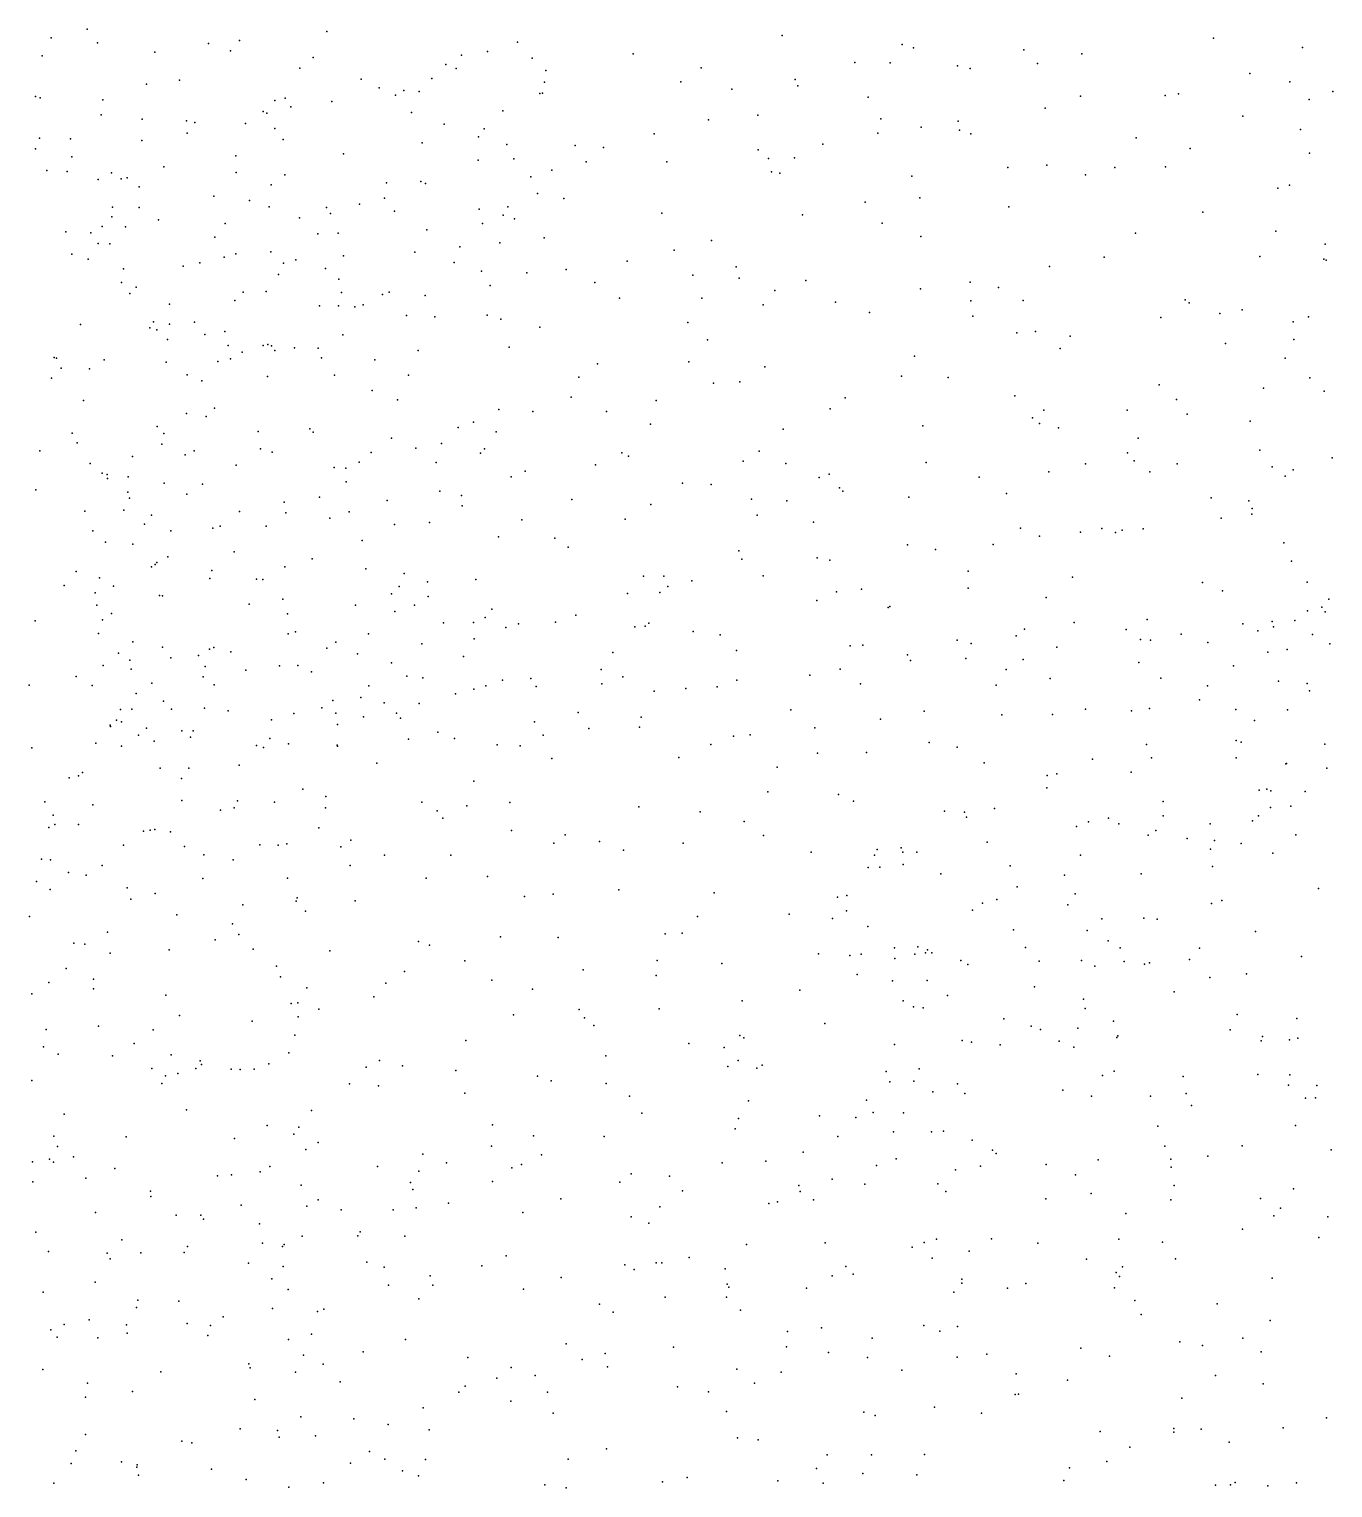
# Model space of a CAD drawing. Header units: metres. Extents: x -25 to 25, y -27.7 to 27.8.
# Drawn here: x 6.003 to 7.552, y 1.747 to 3.479 of the extents above; entities that cross this region are included whole.
import ezdxf

# ---------------------------------------------------------------- set-up
doc = ezdxf.new("R2010")
doc.units = ezdxf.units.M

msp = doc.modelspace()

# ---------------------------------------------------------------- linework, layer by layer
for p in [(6.0295, 3.4684, 22.3138), (6.0722, 3.4788, 19.7038), (6.2534, 3.4652, 22.5541), (6.3568, 3.4759, 19.4349), (6.8975, 3.4711, -12.8767), (7.4098, 3.4682, 23.5941), (6.019, 3.4473, 21.7239), (6.0846, 3.4624, 21.5546), (6.1528, 3.4514, 22.4622), (6.2163, 3.4617, 21.4525), (6.2424, 3.4532, 19.6021), (6.5167, 3.4478, 20.6687), (6.5477, 3.4524, 21.1757), (6.5834, 3.4632, 21.0842), (6.7208, 3.4495, 22.7786), (7.0402, 3.4607, 16.2276), (7.0537, 3.4567, 25.4289), (7.1848, 3.4542, 18.3228), (7.2535, 3.4497, 18.9989), (7.5155, 3.4569, 15.912), (6.3248, 3.4323, -1.0575), (6.3407, 3.445, 22.5911), (6.4982, 3.4369, 19.2824), (6.5105, 3.432, 22.6644), (6.6009, 3.4443, 25.3024), (6.8016, 3.433, 16.2436), (6.9839, 3.4391, 23.1059), (7.026, 3.4389, 19.0288), (7.1059, 3.4352, 15.4074), (7.1208, 3.4321, 19.0067), (7.2009, 3.4381, 23.4039), (6.143, 3.4134, -1.1879), (6.182, 3.4181, 19.7078), (6.3976, 3.4196, 21.1922), (6.4815, 3.4203, 15.8551), (6.6154, 3.4159, 22.7081), (6.6171, 3.4297, 20.9194), (6.7773, 3.4162, 19.1068), (6.9133, 3.4192, -1.0078), (7.4532, 3.426, 22.8673), (7.5007, 3.4162, -24.3834), (6.0111, 3.3987, -12.6972), (6.0165, 3.3974, 22.2291), (6.3074, 3.3968, 22.3077), (6.4191, 3.4093, 19.3295), (6.4384, 3.4005, 20.527), (6.4485, 3.4058, 16.0159), (6.4665, 3.4048, 21.2539), (6.6098, 3.4026, 20.9993), (6.6129, 3.403, 19.176), (6.8378, 3.4074, -15.769), (6.9162, 3.4116, 22.9971), (6.9997, 3.3982, -16.2925), (7.2519, 3.3992, 23.4618), (7.3527, 3.4, 18.9648), (7.3683, 3.402, -0.6965), (7.5237, 3.3954, 15.7127), (7.5516, 3.4046, -0.6318), (6.0909, 3.3948, 22.3256), (6.2815, 3.3812, 25.2254), (6.2858, 3.3791, 20.3211), (6.2952, 3.3939, 20.0914), (6.3142, 3.3866, 21.3891), (6.363, 3.3931, 20.4178), (6.4574, 3.3797, -0.8333), (6.5659, 3.382, 20.8117), (7.21, 3.385, 16.2945), (6.0889, 3.3771, 21.6586), (6.1375, 3.3718, 19.8003), (6.1903, 3.37, 22.4347), (6.2003, 3.3681, 19.5911), (6.2603, 3.3667, -17.0084), (6.2954, 3.3607, 19.4262), (6.4962, 3.3661, -16.8527), (6.8102, 3.3712, 22.8551), (6.8688, 3.3766, -0.864), (7.015, 3.3724, -12.7269), (7.0629, 3.3623, 18.9772), (7.1068, 3.3694, -0.8009), (7.4447, 3.3756, 23.6229), (6.0159, 3.3495, 21.8831), (6.0527, 3.3486, -12.0957), (6.1371, 3.3464, 19.7083), (6.1913, 3.3552, 21.5316), (6.3052, 3.3476, 22.5156), (6.47, 3.344, 20.6019), (6.5371, 3.3509, 22.6527), (6.5438, 3.3603, 19.2023), (6.7455, 3.3544, 22.7948), (7.0114, 3.3553, 15.5012), (7.1084, 3.3589, 23.2978), (7.1219, 3.3546, 22.6604), (7.3182, 3.3497, 18.3159), (7.5134, 3.3596, 16.1425), (6.0112, 3.3367, 21.9726), (6.0542, 3.3271, 19.7338), (6.2489, 3.3282, -25.162), (6.3767, 3.3309, 20.4759), (6.5707, 3.3419, 21.1305), (6.6519, 3.3405, 22.7156), (6.6857, 3.3383, -16.6285), (6.8691, 3.3355, 18.2846), (6.9125, 3.3262, 16.3299), (6.9458, 3.3424, 23.067), (7.3821, 3.3372, 23.5761), (7.5239, 3.3315, 15.4698), (6.0243, 3.3111, -1.3462), (6.0486, 3.3098, 18.6408), (6.1634, 3.3155, 20.1513), (6.2495, 3.3087, 22.4482), (6.5366, 3.3232, 18.4689), (6.5789, 3.3247, 15.7313), (6.6242, 3.3115, 19.1149), (6.665, 3.3211, 18.3813), (6.7606, 3.3213, 22.4796), (6.8814, 3.3254, 22.9581), (6.885, 3.3094, 15.5853), (7.1655, 3.3145, 23.3683), (7.2121, 3.3172, 18.9278), (7.2926, 3.3145, 15.3154), (7.3528, 3.3153, 16.3505), (6.0855, 3.3003, 19.8641), (6.1014, 3.3081, 22.2744), (6.1129, 3.3011, -0.8287), (6.12, 3.3021, 20.0783), (6.134, 3.2917, 25.1343), (6.2908, 3.2939, -0.8008), (6.3071, 3.3057, 20.3954), (6.428, 3.2964, 19.2549), (6.4687, 3.298, 20.63), (6.4743, 3.2955, 20.8047), (6.5992, 3.3035, -0.8378), (6.8948, 3.3079, 19.0107), (7.0517, 3.3042, 23.2197), (7.258, 3.3059, -0.7562), (7.5001, 3.2935, 23.664), (6.2226, 3.2803, 19.4789), (6.265, 3.2754, 21.492), (6.4256, 3.2782, 21.0018), (6.607, 3.2838, 20.9941), (6.6383, 3.2778, -12.8438), (7.0613, 3.2787, 25.2902), (7.4862, 3.2899, 15.3228), (6.1023, 3.2676, 19.725), (6.1341, 3.2672, 22.2313), (6.2886, 3.2679, 19.3907), (6.3566, 3.2669, 19.3199), (6.3615, 3.2598, 22.4974), (6.3958, 3.2708, 16.1478), (6.4373, 3.2626, 22.5564), (6.5377, 3.2649, 21.1859), (6.5663, 3.258, -12.3625), (6.5718, 3.2678, 16.3438), (6.7548, 3.2604, 19.0447), (6.922, 3.2582, -16.062), (6.9961, 3.2734, 18.9547), (7.1669, 3.268, -24.6761), (7.3974, 3.2613, 18.8983), (6.0901, 3.2446, 22.1302), (6.1017, 3.2561, 21.4031), (6.1179, 3.2439, 19.6421), (6.1569, 3.2523, 21.658), (6.2362, 3.2482, 20.0901), (6.3245, 3.2546, 21.4326), (6.4758, 3.2405, 19.1992), (6.5417, 3.248, 22.3548), (6.5799, 3.2537, 21.0814), (7.0166, 3.2483, -12.9861), (6.0469, 3.2383, -25.3126), (6.0767, 3.2368, 21.8859), (6.0855, 3.2243, 22.0485), (6.0994, 3.224, 19.879), (6.2241, 3.2319, 21.5579), (6.3462, 3.2357, 18.5796), (6.3705, 3.2364, 25.1522), (6.5626, 3.225, 20.8119), (6.6149, 3.231, 22.6619), (6.8139, 3.228, -16.3265), (7.0625, 3.2325, 18.9145), (7.3173, 3.2366, 23.5099), (7.4841, 3.2388, 18.8922), (7.5424, 3.2236, 18.4567), (6.0542, 3.2115, -17.0069), (6.0737, 3.2057, 19.8997), (6.2349, 3.2082, 20.3125), (6.249, 3.212, 22.3484), (6.2905, 3.2143, 21.1644), (6.3203, 3.205, 20.4297), (6.3767, 3.2097, 20.5055), (6.4615, 3.2141, 20.6188), (6.5151, 3.2204, 20.7112), (6.7694, 3.2163, 22.8131), (7.2799, 3.2081, 18.2564), (7.4651, 3.2087, 16.447), (7.5411, 3.2056, 23.6623), (6.1154, 3.1941, 21.7962), (6.1865, 3.1975, 20.2292), (6.206, 3.2012, -12.7009), (6.2997, 3.1873, -15.2372), (6.3056, 3.2011, 15.9298), (6.3553, 3.1946, 20.4844), (6.5082, 3.2018, 22.5716), (6.5405, 3.1914, 19.1353), (6.5944, 3.1894, 21.0086), (6.641, 3.1935, 19.0679), (6.7137, 3.2033, 22.7478), (6.8432, 3.1965, -15.6232), (7.2152, 3.1971, 18.8821), (7.5438, 3.2043, 22.917), (6.1132, 3.178, -15.1335), (6.1304, 3.1723, 20.1428), (6.3713, 3.182, 19.2822), (6.551, 3.1746, 21.1192), (6.6754, 3.1779, 25.2144), (6.7917, 3.1866, -1.0526), (6.8466, 3.1832, 22.9169), (6.9258, 3.1802, 23.0255), (7.0619, 3.1703, 23.2119), (7.1209, 3.1784, 18.1667), (7.1544, 3.172, 22.6816), (6.1229, 3.1648, 19.6033), (6.2476, 3.1564, -16.9391), (6.2578, 3.1665, 19.4013), (6.2849, 3.1674, 16.0898), (6.3744, 3.1662, 22.2524), (6.4229, 3.1637, -0.779), (6.4308, 3.1664, 16.3286), (6.4739, 3.1626, 21.2509), (6.7046, 3.1595, 16.5012), (6.8021, 3.1592, 18.2215), (6.8888, 3.1685, -0.8113), (6.9611, 3.1548, 18.913), (7.1216, 3.1563, 23.2819), (7.1838, 3.1565, 23.3568), (7.3763, 3.1573, 25.1702), (7.3811, 3.1538, 23.541), (6.1703, 3.1522, 22.148), (6.3481, 3.1503, -1.1262), (6.3707, 3.1503, 20.8458), (6.3902, 3.1491, 22.436), (6.4002, 3.1513, 21.3302), (6.4516, 3.1388, 19.1819), (6.4851, 3.1373, 22.5072), (6.5473, 3.1392, -16.6318), (6.8751, 3.1516, 15.6073), (7.0014, 3.1423, 23.1379), (7.1241, 3.1378, 16.5694), (7.3474, 3.1366, -0.7917), (7.4175, 3.141, 16.6023), (7.4438, 3.1454, 18.861), (7.5229, 3.137, -0.7874), (6.0644, 3.128, 19.8136), (6.1466, 3.1242, 21.8998), (6.1511, 3.1311, -1.3024), (6.155, 3.1217, 19.5284), (6.17, 3.1283, 21.2245), (6.1998, 3.131, 19.4554), (6.2357, 3.1198, 20.328), (6.5637, 3.1346, 20.8232), (6.6098, 3.1248, -0.7874), (6.7855, 3.1304, 22.8423), (7.1765, 3.1181, -0.7864), (7.1985, 3.1197, 18.8534), (7.5047, 3.1314, 23.6323), (6.1679, 3.1103, 18.6015), (6.2119, 3.1161, 22.2066), (6.2399, 3.1033, 21.588), (6.2813, 3.103, 22.2706), (6.287, 3.1045, 20.4), (6.2914, 3.1027, 21.5024), (6.3759, 3.1158, 15.8096), (6.5735, 3.1011, 21.0243), (6.8092, 3.1097, 18.956), (7.2398, 3.1141, 23.4059), (7.4241, 3.1054, 18.3743), (7.5054, 3.1102, 15.7184), (6.033, 3.089, -12.1777), (6.036, 3.088, -1.0943), (6.0926, 3.0863, -0.9473), (6.1663, 3.0835, 22.0101), (6.2274, 3.084, 20.3127), (6.2425, 3.0875, 22.187), (6.2566, 3.0954, 25.0883), (6.2954, 3.0974, -25.1142), (6.3184, 3.1003, 19.3022), (6.3467, 3.0998, 22.3399), (6.3507, 3.0887, 20.4874), (6.414, 3.0861, 20.5679), (6.4656, 3.0972, 20.64), (6.7869, 3.0839, -24.8128), (7.055, 3.0906, -24.7313), (7.2278, 3.0997, 16.678), (7.495, 3.088, -24.4552), (6.0413, 3.0764, 19.9396), (6.075, 3.0755, 20.0141), (6.1913, 3.0682, 21.7013), (6.2865, 3.0664, 16.2685), (6.3662, 3.0679, -12.7294), (6.4538, 3.0681, 21.237), (6.6782, 3.0812, 22.394), (6.8771, 3.0778, 22.5466), (7.0392, 3.0668, 16.7024), (6.0302, 3.0644, -1.547), (6.2084, 3.0611, 22.1017), (6.4108, 3.0497, 19.1742), (6.6561, 3.0654, 18.3014), (6.8162, 3.0584, 25.2231), (6.8476, 3.06, 22.9172), (7.0947, 3.0652, 18.841), (7.3453, 3.0564, 16.783), (7.4692, 3.0525, 18.8312), (7.5243, 3.0646, 22.8408), (7.5415, 3.0489, 23.6212), (6.0679, 3.0378, 22.1907), (6.441, 3.0385, 22.4166), (6.6472, 3.0416, 19.0126), (6.7482, 3.0379, 22.7833), (6.9726, 3.041, 18.8576), (7.1738, 3.0434, 15.461), (7.3661, 3.0391, 22.7361), (6.1903, 3.0224, 19.4351), (6.2135, 3.0188, 20.2849), (6.2234, 3.0287, 20.9792), (6.5611, 3.027, 20.8527), (6.6015, 3.0249, 22.5802), (6.689, 3.0249, 22.6984), (6.9546, 3.0279, -12.6121), (7.195, 3.0173, 16.8253), (7.2085, 3.0262, 23.3244), (7.3073, 3.0264, 23.4251), (7.3786, 3.0217, 18.8167), (6.0546, 2.9989, 21.2003), (6.1555, 3.007, 20.1859), (6.1636, 2.9987, 21.6597), (6.2753, 3.001, 20.3726), (6.3367, 3.0041, 16.4932), (6.3409, 3.0003, 22.2936), (6.513, 3.0058, 19.075), (6.5311, 3.0123, 22.5041), (6.5579, 3.0007, 20.9579), (6.7412, 3.0097, 16.7494), (6.8987, 3.0039, 22.9604), (7.0649, 3.0077, 23.1652), (7.2034, 3.0107, -13.1566), (7.226, 3.0055, 18.807), (7.4534, 3.0134, 18.541), (6.0606, 2.9877, 19.873), (6.1611, 2.986, 21.9903), (6.2784, 2.9806, 21.3985), (6.4338, 2.9931, 20.5968), (6.4628, 2.9812, 18.389), (6.4931, 2.9867, 20.7015), (6.5442, 2.9806, 22.2295), (7.3203, 2.9931, 15.3973), (6.0163, 2.978, 15.9207), (6.0758, 2.9629, 19.7114), (6.1262, 2.9714, 19.5389), (6.1889, 2.9733, 21.5637), (6.1996, 2.9781, -0.9183), (6.2921, 2.9766, 22.2231), (6.3953, 2.9648, -16.6699), (6.4097, 2.9759, 19.1322), (6.487, 2.9643, 21.0797), (6.5393, 2.9753, -24.9232), (6.7074, 2.9757, -12.5284), (6.7154, 2.9716, -16.078), (6.8513, 2.9658, 18.0268), (6.8702, 2.9777, 22.3529), (6.9021, 2.9629, 16.8698), (7.0686, 2.9642, -15.749), (7.258, 2.9627, 18.1252), (7.3079, 2.9755, 25.102), (7.3158, 2.9661, -2.5724), (7.3666, 2.9627, -1.2085), (7.4649, 2.9787, 23.5276), (7.5508, 2.9698, 16.0488), (6.0903, 2.9514, 16.1811), (6.0961, 2.9498, 20.0475), (6.0967, 2.9453, 19.6214), (6.1212, 2.9471, 21.8544), (6.2495, 2.9612, -16.8378), (6.3657, 2.9584, -0.7862), (6.3794, 2.9576, 22.1957), (6.5757, 2.9472, 16.8431), (6.5925, 2.954, 18.9866), (6.6759, 2.9616, 25.2419), (6.9416, 2.9464, -1.2703), (6.9536, 2.9502, 18.8195), (7.1315, 2.9467, 22.5107), (7.2144, 2.9533, -0.7918), (7.3344, 2.953, 18.3695), (7.4797, 2.9592, 15.5518), (7.4952, 2.9481, 15.7392), (7.5047, 2.9555, 22.7027), (6.0116, 2.9316, -1.5304), (6.1208, 2.9291, 21.7249), (6.164, 2.9395, 19.4604), (6.2092, 2.9384, 22.0798), (6.3801, 2.9414, 21.2213), (6.4912, 2.9303, 22.4316), (6.7793, 2.9398, 18.8693), (6.8133, 2.9382, 22.8487), (6.9657, 2.9343, -15.4802), (6.9696, 2.9303, 15.5801), (6.1226, 2.9218, 20.5083), (6.1907, 2.9265, 15.7688), (6.3064, 2.9171, -15.096), (6.3482, 2.9231, 15.7038), (6.4286, 2.9189, 21.1421), (6.5167, 2.9252, 20.9784), (6.5176, 2.9129, 20.8014), (6.6481, 2.9202, 22.6114), (6.7417, 2.9145, 22.7493), (6.8614, 2.9205, -0.759), (6.9032, 2.9186, 22.9475), (7.0482, 2.923, 23.1095), (7.1639, 2.9274, 16.9905), (7.407, 2.9221, -0.8301), (7.4519, 2.9185, -3.1335), (6.0697, 2.9064, 19.8429), (6.116, 2.9077, -1.344), (6.1489, 2.9015, 21.9506), (6.2534, 2.9061, -12.45), (6.3084, 2.9045, 20.4089), (6.3604, 2.8982, 22.2754), (6.3836, 2.9056, 20.5177), (6.4789, 2.8931, 19.0284), (6.5885, 2.8962, 18.2099), (6.7114, 2.8971, 18.0677), (6.8681, 2.9016, 18.8181), (6.9347, 2.8934, 25.2629), (7.419, 2.8983, 23.4415), (7.4554, 2.9027, -12.9311), (7.4557, 2.9096, 18.772), (6.0791, 2.883, 19.7376), (6.1405, 2.8909, 20.1352), (6.1717, 2.8832, 18.4675), (6.2215, 2.8864, 21.3923), (6.2303, 2.8885, 19.3374), (6.2848, 2.8885, 21.3031), (6.4375, 2.8907, 20.6044), (6.561, 2.8761, 16.9989), (7.1807, 2.8862, 18.7381), (7.2031, 2.8767, 23.233), (7.252, 2.8816, -2.9409), (7.2774, 2.8859, -2.3716), (7.2935, 2.881, 17.0805), (7.3013, 2.8839, -12.6915), (7.3262, 2.8854, 18.7351), (6.0942, 2.8696, 16.3958), (6.1264, 2.8673, 19.5363), (6.3988, 2.8716, 19.0814), (6.6278, 2.8743, -15.3139), (6.6437, 2.8637, 18.8658), (6.8464, 2.8593, 17.8529), (7.0467, 2.8663, 18.7387), (7.0799, 2.8607, 17.1768), (7.1484, 2.8668, 22.3529), (7.4934, 2.8689, 23.4856), (6.1531, 2.8432, 19.437), (6.1549, 2.8454, 21.442), (6.1683, 2.852, 22.043), (6.2471, 2.8581, 16.8345), (6.3395, 2.8498, 21.1762), (6.8499, 2.8494, 22.0996), (6.9391, 2.8509, -2.6623), (6.9544, 2.8483, 22.9745), (7.5026, 2.847, 18.8401), (6.0595, 2.8349, 21.8107), (6.0871, 2.8274, 19.6537), (6.1488, 2.8402, 16.7081), (6.218, 2.8263, 19.277), (6.2204, 2.8358, 25.1305), (6.2734, 2.8256, 22.1984), (6.2809, 2.8251, 19.1797), (6.3071, 2.8402, -0.9652), (6.4034, 2.838, 22.3263), (6.4487, 2.8325, 21.0014), (6.5339, 2.8254, 18.8807), (6.733, 2.8294, 18.7859), (6.7572, 2.8291, 22.7433), (6.7903, 2.8235, -24.8368), (6.8751, 2.8297, 22.8863), (7.1186, 2.8352, 25.2223), (7.2423, 2.8282, -24.661), (6.0451, 2.818, 21.6697), (6.082, 2.8094, 21.5119), (6.1038, 2.8174, 19.9701), (6.1581, 2.8063, 21.3604), (6.4339, 2.8082, 20.6449), (6.4429, 2.817, 18.9075), (6.4766, 2.8226, -1.4027), (6.7139, 2.8087, -2.6459), (6.7526, 2.8099, 17.1873), (6.7619, 2.817, -12.8528), (6.9621, 2.8108, -12.6557), (6.9917, 2.8136, -2.885), (7.1184, 2.8151, 18.7065), (7.397, 2.8219, 18.7165), (7.4204, 2.812, 23.3676), (7.5212, 2.8221, 22.5215), (6.0839, 2.7947, 25.0466), (6.1618, 2.8058, -14.8011), (6.2649, 2.7959, -1.2322), (6.3048, 2.802, 19.0867), (6.3909, 2.7948, 20.5347), (6.4611, 2.7949, 22.371), (6.4774, 2.805, 20.7729), (6.5528, 2.79, 22.471), (6.9388, 2.8002, -2.4375), (7.0234, 2.7919, 22.0482), (7.0257, 2.7934, 17.7161), (7.2111, 2.8039, 22.2077), (7.5387, 2.7925, -15.3889), (7.5467, 2.802, 23.4624), (6.0105, 2.7761, 15.6757), (6.0904, 2.7773, 19.5635), (6.1013, 2.7847, 16.855), (6.3104, 2.7845, 21.1231), (6.4378, 2.7873, 18.8274), (6.4955, 2.7739, 17.1583), (6.531, 2.7744, 18.1025), (6.545, 2.78, 18.7546), (6.5847, 2.7726, -15.9885), (6.6285, 2.7745, 22.55), (6.6528, 2.7828, 18.7413), (6.7392, 2.7734, -2.8773), (7.2444, 2.7741, 18.2334), (7.331, 2.7779, -3.4087), (7.4448, 2.7727, -15.168), (7.4797, 2.7754, 15.5724), (7.5066, 2.7767, 18.7147), (7.5214, 2.788, 24.983), (7.5424, 2.7869, 16.0654), (6.0857, 2.7611, 19.7149), (6.3111, 2.7607, 22.2807), (6.3196, 2.7631, 18.872), (6.4066, 2.7609, -0.8637), (6.532, 2.7547, 21.999), (6.5696, 2.7682, -24.9048), (6.7229, 2.7692, 22.6764), (6.735, 2.7697, 21.9561), (6.7921, 2.7637, 18.6895), (6.8239, 2.7596, 17.4988), (7.1757, 2.7585, 18.0047), (7.1853, 2.7662, 23.1331), (7.3063, 2.766, 25.137), (7.3714, 2.7605, 22.2884), (7.4626, 2.7642, -3.65), (7.4812, 2.7692, 9.6494), (7.5274, 2.7601, 16.9056), (6.1097, 2.7377, 19.4712), (6.1264, 2.7513, 17.0144), (6.1617, 2.7448, 21.2641), (6.2175, 2.7427, 22.1818), (6.2228, 2.7447, -1.4261), (6.243, 2.7394, 18.9502), (6.3569, 2.7439, 25.2655), (6.3678, 2.7509, 21.0082), (6.4696, 2.749, -2.827), (6.6966, 2.7386, 18.6568), (6.8434, 2.7409, -15.7802), (6.9786, 2.7465, 22.9498), (6.9935, 2.7472, -3.0912), (7.1054, 2.7534, 15.4999), (7.1221, 2.7493, 23.0764), (7.2237, 2.745, 18.6678), (7.3232, 2.7541, 18.6723), (7.3351, 2.7533, 18.6309), (7.4031, 2.7503, 15.37), (7.4746, 2.7388, -24.4768), (7.4973, 2.742, 15.9105), (7.5479, 2.7487, 14.4743), (6.0915, 2.7232, 19.6358), (6.123, 2.7296, 19.3563), (6.1716, 2.7324, 19.2116), (6.2045, 2.7351, 19.067), (6.2126, 2.722, -1.9526), (6.3006, 2.7226, -25.0467), (6.3226, 2.7233, 17.1757), (6.3932, 2.7368, 22.34), (6.4339, 2.7263, 20.8549), (6.5192, 2.7337, -2.4231), (7.0466, 2.736, 23.0136), (7.0502, 2.7289, 17.3568), (7.1159, 2.7313, 18.6551), (7.184, 2.7304, -13.5989), (7.3212, 2.7268, 23.2195), (7.4336, 2.7226, 23.2983), (6.0594, 2.7102, 22.0452), (6.1246, 2.7187, 22.1552), (6.2102, 2.7096, 15.6426), (6.2608, 2.7176, 18.8028), (6.3387, 2.7155, 18.7311), (6.4521, 2.7105, -1.6988), (6.4711, 2.7083, -15.0454), (6.5657, 2.7059, 17.3992), (6.5994, 2.7079, 18.6257), (6.6828, 2.7185, 22.5998), (6.7084, 2.7097, -0.7115), (6.8437, 2.7057, 22.7995), (6.9304, 2.7118, -0.7302), (6.9666, 2.7189, 21.9075), (7.1638, 2.7182, 22.0215), (7.2161, 2.7077, 17.1741), (7.3475, 2.7082, -13.8061), (7.4872, 2.7045, 18.6759), (6.0035, 2.6998, -25.2636), (6.0782, 2.6994, 21.3145), (6.1307, 2.69, 22.1324), (6.149, 2.702, 19.9935), (6.2232, 2.7, 20.1635), (6.3975, 2.6853, -1.1304), (6.4067, 2.699, 20.6227), (6.5099, 2.6895, 25.3383), (6.5315, 2.6949, -0.7768), (6.5456, 2.699, 22.449), (6.6055, 2.6983, 17.6133), (6.6836, 2.7014, -1.5799), (6.7457, 2.6927, 25.3836), (6.7831, 2.6957, -15.2222), (6.8205, 2.6978, 18.6273), (6.9908, 2.7014, 18.6291), (7.1517, 2.6997, -15.2072), (7.4026, 2.699, 9.7831), (7.5211, 2.7019, 14.2358), (7.5239, 2.693, -1.4501), (6.112, 2.671, 18.2482), (6.1253, 2.6712, 25.1396), (6.1629, 2.6806, 18.9312), (6.1724, 2.6713, 17.2328), (6.2117, 2.6725, 18.7038), (6.2398, 2.6693, -16.3261), (6.351, 2.6729, 20.4664), (6.364, 2.6817, 20.9433), (6.4251, 2.6787, 20.7048), (6.4668, 2.6779, 18.5715), (6.9081, 2.6706, 18.6052), (7.0663, 2.6688, -24.7516), (7.2579, 2.6714, 9.6736), (7.3126, 2.6693, 9.3878), (7.334, 2.6722, 18.6359), (7.3931, 2.6823, 18.8227), (7.4366, 2.6707, -0.856), (7.4976, 2.6704, -3.8976), (6.0995, 2.6521, 19.725), (6.0999, 2.6506, 19.0991), (6.1071, 2.6583, 19.2551), (6.1133, 2.6564, 19.0097), (6.2913, 2.6587, 22.2902), (6.3178, 2.6661, 18.5959), (6.3678, 2.6666, -2.133), (6.3695, 2.653, -1.2823), (6.4007, 2.6622, 20.806), (6.4396, 2.6665, 17.4899), (6.4445, 2.6607, 17.8861), (6.6034, 2.6562, 18.5458), (6.6553, 2.6674, 21.8684), (6.7301, 2.6619, 22.6449), (7.0145, 2.6596, -15.6632), (7.1584, 2.6645, 25.3065), (7.2187, 2.6648, 18.6209), (7.4587, 2.6578, 8.9973), (6.1335, 2.6404, 18.7172), (6.143, 2.6488, -2.6693), (6.1519, 2.6333, 18.62), (6.1846, 2.6456, 21.1122), (6.1952, 2.6382, -2.3808), (6.1982, 2.6457, 22.2363), (6.2892, 2.6364, 18.0555), (6.454, 2.6358, 22.3911), (6.4887, 2.6441, 15.6303), (6.5086, 2.6363, 18.5061), (6.614, 2.6406, -2.1512), (6.6682, 2.6483, 22.5499), (6.7283, 2.6501, 15.6129), (6.8397, 2.6392, -1.7679), (6.8598, 2.6409, -12.951), (6.9363, 2.6493, -2.0545), (7.437, 2.6339, 9.9578), (6.0067, 2.6254, 22.2102), (6.0826, 2.631, 19.4784), (6.1131, 2.6273, 19.8464), (6.2735, 2.6283, 18.5096), (6.2816, 2.6257, 20.2908), (6.3114, 2.63, 21.9991), (6.3693, 2.6287, 18.4863), (6.3695, 2.6273, 20.5788), (6.5594, 2.6291, -1.8978), (6.5866, 2.6278, 22.4782), (6.8131, 2.6295, 22.7169), (6.9396, 2.6191, 15.5551), (6.9977, 2.62, 22.9), (7.0721, 2.6317, 18.5946), (7.1055, 2.626, 17.8835), (7.3302, 2.6294, 23.1349), (7.4426, 2.6319, 18.6404), (7.5421, 2.6296, 24.9828), (6.159, 2.6014, 18.5071), (6.1931, 2.6012, -1.6512), (6.2527, 2.6048, 20.1927), (6.4164, 2.6072, 18.4197), (6.6242, 2.6128, 18.4765), (6.7748, 2.614, 18.5064), (6.8917, 2.6023, 18.5406), (7.1375, 2.6076, -12.7531), (7.2663, 2.612, -15.5771), (7.3364, 2.6136, 16.9588), (7.4367, 2.6133, 23.1908), (7.4956, 2.6063, 15.4656), (7.4967, 2.6068, 15.6791), (7.5446, 2.6012, 18.6473), (6.051, 2.5897, 21.2218), (6.0621, 2.5922, 18.1115), (6.0668, 2.5959, 18.5743), (6.1843, 2.589, 17.4022), (6.5316, 2.5857, -15.8917), (7.2124, 2.5926, 21.9075), (7.2237, 2.5944, -3.6009), (7.312, 2.5965, 9.1634), (6.3285, 2.5761, 20.3937), (6.3557, 2.5675, 20.5198), (6.8807, 2.5732, 22.7438), (6.9647, 2.5701, 25.4294), (7.2118, 2.5778, 9.8114), (7.4641, 2.5752, 8.5838), (7.4733, 2.5761, 16.7831), (7.478, 2.5744, 14.1199), (7.5187, 2.5737, 23.2026), (6.0221, 2.5611, 19.2024), (6.0789, 2.5578, 19.6644), (6.1847, 2.5627, 22.2755), (6.2308, 2.5515, 17.6035), (6.2468, 2.5543, 17.8147), (6.2508, 2.5626, 18.3526), (6.2949, 2.5608, 20.8924), (6.3552, 2.5543, -16.0434), (6.4697, 2.5608, -1.1887), (6.4878, 2.5506, 21.8425), (6.5233, 2.5563, -1.0149), (6.5741, 2.5606, -14.9078), (6.7275, 2.5555, 18.4213), (6.8002, 2.5494, 22.6306), (6.9823, 2.5619, 18.5158), (7.0903, 2.5501, -13.6678), (7.1144, 2.5489, 15.4546), (7.15, 2.5534, 17.1701), (7.35, 2.5618, 8.8774), (7.4776, 2.5546, 18.6238), (7.5016, 2.556, -4.2954), (6.0268, 2.5306, 19.3011), (6.0318, 2.5456, 22.1617), (6.0341, 2.5343, 18.4544), (6.0622, 2.5342, 17.9643), (6.3476, 2.5305, 20.6846), (6.4949, 2.5417, 25.3958), (6.8525, 2.538, 18.4659), (7.1164, 2.5431, 22.9287), (7.2474, 2.5321, -13.9746), (7.2614, 2.5376, 15.3907), (7.2854, 2.5418, 18.5871), (7.2973, 2.535, 18.7646), (7.3503, 2.5446, -14.7763), (7.4059, 2.5353, -4.0931), (7.4564, 2.5386, -14.4204), (7.4633, 2.5446, 23.1254), (6.1394, 2.5264, 21.0641), (6.1472, 2.5275, 19.9003), (6.1526, 2.5285, 25.2191), (6.1712, 2.5257, -25.1017), (6.3854, 2.5157, -3.1494), (6.5761, 2.5272, 18.3335), (6.6265, 2.5122, 21.7744), (6.6398, 2.5219, 15.587), (6.6809, 2.5143, 18.3559), (6.7803, 2.5123, 25.4726), (6.8754, 2.5212, -0.6711), (7.141, 2.5132, -14.9217), (7.3322, 2.5215, 10.0206), (7.3413, 2.5271, 14.176), (7.3786, 2.5177, 14.0029), (7.4109, 2.5153, 14.3978), (7.4426, 2.5118, 19.0036), (7.5078, 2.5222, 14.555), (6.1154, 2.5098, 18.3389), (6.1881, 2.508, -14.5219), (6.2108, 2.4984, 22.3298), (6.2776, 2.5101, 20.2334), (6.2993, 2.5096, 22.3723), (6.3093, 2.5114, 20.8073), (6.3735, 2.5077, -1.4776), (6.4253, 2.498, -14.6335), (6.5041, 2.4979, 18.2847), (6.7092, 2.5038, 22.5361), (6.932, 2.5015, -14.9645), (7.0075, 2.4981, -13.0291), (7.0106, 2.5047, 21.7619), (7.039, 2.5068, -0.7006), (7.0411, 2.5013, 17.7504), (7.0578, 2.5015, 17.3071), (7.252, 2.4978, 22.9598), (7.4064, 2.505, 22.0106), (7.4804, 2.5004, 15.1806), (6.018, 2.493, 15.5822), (6.029, 2.4925, 19.4187), (6.0501, 2.4774, 22.237), (6.09, 2.4855, 19.74), (6.2458, 2.4924, 20.9041), (6.3846, 2.4857, 18.2553), (6.9999, 2.4831, -3.4791), (7.0136, 2.4835, 22.7905), (7.0414, 2.487, 18.4772), (7.1683, 2.4852, 18.2559), (7.4088, 2.4846, 18.5918), (6.0122, 2.4665, 25.1214), (6.0713, 2.474, -16.24), (6.2098, 2.4701, 18.2443), (6.3101, 2.4706, 20.328), (6.4748, 2.4706, -1.3275), (6.5476, 2.4725, 22.4404), (7.086, 2.4759, 9.3058), (7.1766, 2.4603, 9.0891), (7.2328, 2.474, -3.8656), (7.3241, 2.4758, 16.8301), (6.0286, 2.4573, 19.5158), (6.12, 2.4591, 22.0514), (6.1241, 2.4457, 22.3029), (6.1532, 2.4525, 20.9902), (6.3206, 2.4431, 20.418), (6.3217, 2.4472, 20.6896), (6.3908, 2.4436, -24.9756), (6.5916, 2.4487, -3.2634), (6.6259, 2.4515, 18.2661), (6.7038, 2.4567, -0.7396), (6.8168, 2.453, 22.595), (6.9633, 2.4482, 22.714), (6.9744, 2.4502, 9.5489), (7.1525, 2.4452, 21.7726), (7.2455, 2.4519, -12.9639), (7.4196, 2.4442, -0.8313), (7.5345, 2.4582, -4.9075), (6.0038, 2.4252, 18.2957), (6.1789, 2.4272, 19.9321), (6.2571, 2.439, 20.1327), (6.3315, 2.4315, 20.5488), (6.797, 2.4251, 21.7005), (6.906, 2.4279, 18.384), (6.9739, 2.4317, 15.4727), (7.1237, 2.4325, -13.2152), (7.1356, 2.4408, 18.4774), (7.2369, 2.4389, 18.6316), (7.4074, 2.4407, 8.4217), (6.2448, 2.4165, 21.9062), (6.9573, 2.4228, 9.7068), (6.9993, 2.4131, 17.6267), (7.1722, 2.4093, 22.8251), (7.2597, 2.4086, 14.1164), (7.2772, 2.4223, -24.7197), (7.3271, 2.4231, 8.5629), (7.3431, 2.4219, 22.921), (6.0565, 2.3936, 19.67), (6.0694, 2.3923, 21.0456), (6.0964, 2.4065, 18.2367), (6.2243, 2.3972, 20.0152), (6.2525, 2.4038, 20.826), (6.4658, 2.3953, 18.1881), (6.4787, 2.3911, 21.7509), (6.5633, 2.4009, 18.2187), (6.6316, 2.4, -0.9829), (6.7587, 2.4045, -14.7455), (6.779, 2.4052, 18.3104), (7.285, 2.3961, 15.2966), (7.4599, 2.4073, 13.905), (6.0995, 2.3817, -1.9331), (6.1696, 2.3853, 18.1836), (6.2696, 2.3861, -3.2753), (6.3605, 2.3842, 15.5516), (6.9407, 2.3809, 22.6225), (6.978, 2.3786, 18.3825), (6.9915, 2.3802, 17.4738), (7.031, 2.3877, 17.8929), (7.0315, 2.375, 17.193), (7.0554, 2.3802, 9.1852), (7.0588, 2.3891, 25.4763), (7.0677, 2.3821, 22.7374), (7.0704, 2.3856, -24.8953), (7.0754, 2.3818, -14.7328), (7.1868, 2.3881, 8.9097), (7.299, 2.3878, 18.5011), (7.3814, 2.3742, 18.5148), (7.3933, 2.3875, 14.4875), (7.5145, 2.3776, 14.9515), (6.0474, 2.3634, 22.2891), (6.2973, 2.3659, 20.2636), (6.4491, 2.3596, 25.4266), (6.5208, 2.3725, 22.4308), (6.6614, 2.3618, 18.2248), (6.7493, 2.3727, 22.496), (6.8261, 2.3692, 15.4908), (6.9869, 2.3562, 9.9231), (7.1097, 2.3728, 18.4277), (7.1181, 2.3679, 10.0468), (7.203, 2.3719, -4.0701), (7.253, 2.3728, 10.1396), (7.2689, 2.366, 14.2691), (7.304, 2.3718, -14.3938), (7.3278, 2.3686, -4.3428), (7.3338, 2.37, -15.4746), (7.4491, 2.3568, 22.887), (6.0268, 2.3467, 22.1033), (6.0798, 2.339, 18.1765), (6.08, 2.3508, 19.7502), (6.3019, 2.3534, 18.1413), (6.3332, 2.3402, -1.6704), (6.4271, 2.3459, 22.4263), (6.5529, 2.3496, -15.7671), (6.6011, 2.3387, -14.5056), (6.7479, 2.355, -15.631), (7.0286, 2.3488, 22.6673), (7.0699, 2.3489, -15.5215), (7.1973, 2.3417, 18.426), (7.4056, 2.3527, 10.2308), (6.0068, 2.3333, 20.5219), (6.1659, 2.3317, 19.9123), (6.3148, 2.3218, 20.615), (6.3227, 2.3226, 20.4148), (6.4128, 2.3297, 18.1284), (6.8502, 2.3249, 22.53), (6.9186, 2.3376, 18.3248), (7.0413, 2.3249, -0.6366), (7.0942, 2.3313, 16.9975), (7.2556, 2.3268, 21.7918), (7.363, 2.3358, 15.1416), (6.1821, 2.3076, 18.1149), (6.3228, 2.306, 20.512), (6.3475, 2.315, 22.4057), (6.5787, 2.3082, 18.1658), (6.6567, 2.3147, -3.4574), (6.6629, 2.3046, -25.045), (6.7516, 2.3153, 18.2372), (7.0535, 2.3179, -3.8861), (7.0652, 2.3168, 18.3796), (7.2574, 2.3158, -0.7438), (7.4379, 2.3088, 25.2474), (6.0237, 2.291, 19.6226), (6.0859, 2.2948, 20.9767), (6.1508, 2.2903, 25.2707), (6.2682, 2.3007, 20.1328), (6.6742, 2.2955, 25.503), (6.9483, 2.2979, 22.5639), (7.1608, 2.3035, 8.7497), (7.1935, 2.295, 18.4096), (7.2043, 2.2908, 16.8157), (7.2487, 2.2926, 22.7289), (7.2911, 2.3008, 13.871), (7.4296, 2.2903, 16.5991), (7.509, 2.3038, 21.9838), (6.0204, 2.2703, -25.1634), (6.128, 2.2741, 21.9528), (6.319, 2.2841, 18.0917), (6.522, 2.278, 22.4338), (6.7868, 2.2743, 22.467), (6.8287, 2.2694, 9.3528), (6.8473, 2.2837, -14.5439), (6.8523, 2.281, 18.2503), (7.031, 2.2731, 9.0267), (7.1114, 2.2778, 22.6474), (7.1225, 2.2758, 15.3194), (7.1565, 2.2728, 14.181), (7.2268, 2.2772, 8.4539), (7.2439, 2.2698, -13.4452), (7.2951, 2.2815, 25.3759), (7.2963, 2.2835, 18.4371), (7.4665, 2.2773, 18.4756), (7.468, 2.2827, 19.0829), (7.5003, 2.2785, 8.3268), (7.5101, 2.2804, -13.2123), (6.0378, 2.2617, 11.323), (6.1026, 2.2595, 19.8016), (6.1722, 2.2607, 15.4967), (6.2066, 2.2535, 19.9674), (6.3117, 2.2632, 20.3027), (6.4196, 2.254, 22.4294), (6.6881, 2.2595, 18.171), (6.8453, 2.2541, -0.5983), (6.1493, 2.2444, 20.8778), (6.1654, 2.2358, 18.0675), (6.1802, 2.2385, 22.3908), (6.2015, 2.2447, 11.5072), (6.208, 2.2492, -14.4685), (6.2434, 2.2439, 11.3125), (6.254, 2.2435, 20.0718), (6.2706, 2.2437, 20.7048), (6.288, 2.2501, 20.2017), (6.4036, 2.2463, -3.4431), (6.4468, 2.2477, -25.0682), (6.51, 2.2422, 18.0964), (6.6071, 2.2356, 18.1254), (6.8331, 2.2471, 9.9402), (6.8675, 2.245, 21.6347), (6.8738, 2.2487, 22.4909), (7.0211, 2.241, 10.2295), (7.0604, 2.2441, 21.6838), (7.2779, 2.2363, 10.3319), (7.292, 2.2414, -13.6989), (7.3738, 2.2351, 18.4267), (7.4627, 2.2375, 13.8193), (7.5005, 2.2369, -5.246), (6.0065, 2.2302, 25.1738), (6.1612, 2.2266, 19.9016), (6.3839, 2.2265, 15.4753), (6.4182, 2.2238, 18.0596), (6.6233, 2.2299, 21.6458), (6.6886, 2.2267, -1.0899), (7.0254, 2.2287, 18.2954), (7.0541, 2.2294, 22.5742), (7.1057, 2.2263, 18.3266), (7.2308, 2.219, 22.6441), (7.499, 2.2249, -0.816), (7.5328, 2.2244, -14.3859), (6.5208, 2.2154, -1.4878), (6.7165, 2.2118, 22.4443), (6.8578, 2.206, 10.1237), (6.998, 2.2069, -25.1227), (7.0765, 2.2169, 25.4931), (7.1148, 2.2147, 8.5547), (7.265, 2.2118, 18.3747), (7.335, 2.2119, -4.6023), (7.3773, 2.2147, 14.8007), (7.3838, 2.2005, -24.8266), (7.5193, 2.2095, 22.7344), (7.5311, 2.2097, -15.3167), (6.0452, 2.1905, 22.3357), (6.1905, 2.1954, 10.9529), (6.3389, 2.1948, 11.1001), (6.7312, 2.1915, -0.8601), (6.8457, 2.185, 9.1589), (6.9419, 2.1882, 17.235), (6.985, 2.1863, 22.5254), (7.0056, 2.1923, 17.9819), (7.0418, 2.1918, 8.7753), (6.2861, 2.177, 20.6493), (6.3177, 2.1665, 20.5301), (6.3236, 2.1748, 20.4031), (6.5537, 2.1776, 22.4313), (6.8417, 2.1731, 22.4511), (7.0297, 2.1694, 16.969), (7.0751, 2.1692, 18.1681), (7.0894, 2.17, 10.379), (7.3439, 2.176, 21.8258), (7.5071, 2.1767, -13.8231), (6.0327, 2.1642, 19.6984), (6.037, 2.1521, 20.698), (6.1185, 2.1636, 20.8978), (6.2472, 2.1613, 20.0378), (6.3322, 2.1482, 22.4156), (6.3468, 2.1566, 10.9232), (6.5527, 2.1523, 25.4807), (6.6023, 2.1646, 9.5944), (6.6863, 2.1639, 15.4157), (6.9639, 2.164, 15.3233), (7.1234, 2.1594, 18.2737), (7.3521, 2.1522, -0.7514), (7.4441, 2.1526, -13.3717), (7.5495, 2.1481, -14.6202), (6.0074, 2.1339, -15.9619), (6.0275, 2.1369, -10.7678), (6.0323, 2.1332, 18.0605), (6.0561, 2.1396, 20.9666), (6.4709, 2.1427, -15.7066), (6.4989, 2.1325, 18.0518), (6.6118, 2.1419, 9.8691), (6.8263, 2.1325, 18.1716), (6.8781, 2.1345, 17.5928), (6.9226, 2.1452, 22.4817), (7.033, 2.1372, 8.4305), (7.1473, 2.1476, 22.5903), (7.1518, 2.1438, 8.332), (7.2729, 2.1362, 16.6528), (7.3594, 2.137, 22.6545), (7.4031, 2.1406, 18.3296), (6.0706, 2.1145, 21.9567), (6.1052, 2.126, 22.3602), (6.227, 2.117, 21.8074), (6.2439, 2.1184, 20.744), (6.2777, 2.122, -15.8578), (6.2893, 2.1283, 20.1606), (6.4173, 2.1282, -1.6926), (6.4663, 2.1227, 22.4261), (6.5768, 2.1267, -3.7118), (6.5883, 2.1304, 9.4417), (6.7182, 2.1194, -25.2366), (6.7637, 2.1168, 10.3152), (7.0097, 2.1293, 18.2205), (7.1035, 2.1242, 14.3062), (7.1333, 2.1286, 18.3176), (7.211, 2.1304, 15.0845), (7.246, 2.1183, 22.6213), (7.3598, 2.1274, -4.904), (6.0077, 2.11, 20.3205), (6.1477, 2.099, 19.9002), (6.3265, 2.1061, 25.3665), (6.4565, 2.1093, 21.6841), (6.4591, 2.1008, 10.8085), (6.5537, 2.1105, -14.4856), (6.7051, 2.1097, 18.114), (6.7795, 2.0992, 10.513), (6.9173, 2.1057, -0.5258), (6.919, 2.0985, 8.7055), (6.957, 2.113, 25.5053), (6.996, 2.1073, -14.6355), (7.0827, 2.1077, 22.5525), (7.0921, 2.0985, -15.2885), (7.2647, 2.0961, 25.3844), (7.3631, 2.1058, 10.4298), (7.505, 2.1017, 18.3005), (6.1478, 2.0927, 15.4568), (6.2554, 2.0822, 22.4078), (6.3331, 2.0812, 20.4155), (6.3468, 2.0885, 10.6699), (6.463, 2.079, 9.8879), (6.5013, 2.0845, 11.1382), (6.6347, 2.0896, 10.1698), (6.7523, 2.0801, -0.7108), (6.8818, 2.0843, -15.3243), (6.8923, 2.0862, 17.7947), (6.9349, 2.0886, 18.1796), (7.2108, 2.0899, 14.5854), (7.3591, 2.0885, 18.9041), (7.4658, 2.0901, 16.4739), (7.4896, 2.0787, -5.4546), (6.0824, 2.0734, 25.2441), (6.1781, 2.0703, 20.82), (6.2075, 2.0704, 17.9967), (6.2104, 2.0657, 10.5549), (6.3738, 2.0768, -3.6836), (6.4357, 2.0766, 9.6281), (6.5896, 2.0737, 10.4916), (6.7185, 2.0686, 22.4281), (7.3058, 2.0724, -14.8586), (7.4814, 2.0696, 19.0337), (7.5457, 2.0685, 10.3697), (6.0113, 2.0503, 18.0195), (6.2771, 2.06, 20.0849), (6.3275, 2.0453, 20.257), (6.3937, 2.046, 10.0294), (6.3966, 2.0507, 22.4183), (6.4496, 2.0455, 10.2733), (6.7394, 2.0607, 10.7282), (7.4444, 2.0539, 18.2395), (6.0265, 2.0274, 20.9883), (6.1134, 2.0412, 10.3838), (6.1917, 2.0331, 19.9507), (6.2807, 2.0372, -25.2697), (6.3045, 2.0332, 10.3247), (6.3062, 2.0355, 17.992), (6.8555, 2.0356, 15.2458), (6.9486, 2.0374, 8.3063), (7.0519, 2.0324, 22.5158), (7.0665, 2.0379, 18.1864), (7.0808, 2.0417, -4.3715), (7.1197, 2.0276, 14.9941), (7.1464, 2.0422, 21.7059), (7.2013, 2.0371, 14.8193), (7.2975, 2.0418, 22.6176), (7.3495, 2.0383, 8.3789), (7.5351, 2.0438, 13.8208), (6.0963, 2.0251, -3.6286), (6.0995, 2.0184, 19.848), (6.1362, 2.0257, -2.0318), (6.1876, 2.0259, 10.0466), (6.2641, 2.0133, 20.6883), (6.3053, 2.0095, 20.586), (6.4044, 2.0145, 11.6456), (6.5411, 2.0103, 11.3413), (6.5699, 2.022, -15.3794), (6.7107, 2.0113, -4.1017), (6.7479, 2.0138, -0.923), (6.7546, 2.0137, 25.4969), (6.7871, 2.0202, 8.5015), (6.9732, 2.0096, 14.0096), (7.076, 2.0194, 18.2193), (7.2592, 2.0183, -4.7357), (7.3648, 2.0184, 18.1915), (6.2917, 1.9948, 22.406), (6.425, 2.0086, 17.997), (6.4795, 1.9983, 11.4952), (6.6354, 1.9963, 9.1731), (6.7221, 2.0058, 18.0809), (6.8299, 2.0065, 18.1218), (6.9569, 1.9982, -15.1301), (6.9821, 2.0004, 14.1993), (7.1111, 1.9943, 10.6249), (7.2942, 2.0023, -25.139), (7.2984, 1.9976, 16.5501), (7.3018, 2.0091, -0.6841), (7.4795, 1.9957, 22.6418), (6.0201, 1.9789, 11.6158), (6.0819, 1.991, 20.9254), (6.3112, 1.9821, -15.6795), (6.4301, 1.9872, 15.3716), (6.4827, 1.9874, 22.4184), (6.5906, 1.9825, 18.0371), (6.8324, 1.9884, 17.4399), (6.8343, 1.9847, 22.4337), (6.9265, 1.9839, 22.4571), (7.1014, 1.9789, 25.432), (7.111, 1.9897, 16.7236), (7.1652, 1.9838, 22.5618), (7.1869, 1.9891, 18.1558), (7.2922, 1.984, 18.6765), (6.1311, 1.9608, 19.9226), (6.1324, 1.9693, 22.365), (6.1811, 1.9682, 9.7748), (6.2925, 1.9595, 20.1277), (6.3534, 1.9588, 20.2932), (6.4661, 1.9709, 25.4007), (6.6806, 1.9646, -1.3282), (6.7587, 1.9732, 8.3318), (6.8314, 1.973, 17.7082), (6.8484, 1.9577, 17.2657), (7.3166, 1.9691, 21.8104), (7.4142, 1.9652, 8.532), (6.0449, 1.9405, 20.6395), (6.0748, 1.946, 21.9023), (6.1192, 1.9401, -15.8111), (6.1912, 1.9418, 17.9619), (6.2339, 1.9497, 20.0114), (6.3459, 1.9558, 20.4962), (6.6968, 1.9553, 9.0356), (7.3239, 1.9525, 25.2847), (7.4771, 1.9454, 13.715), (6.0291, 1.9342, 20.4516), (6.0367, 1.9254, 21.0029), (6.085, 1.9247, -14.6554), (6.1198, 1.9302, -10.6672), (6.2158, 1.9276, 25.2776), (6.2188, 1.9392, 20.7788), (6.3386, 1.9291, -14.5879), (6.4504, 1.9228, 17.9908), (6.904, 1.9322, 10.8117), (6.9442, 1.9367, 16.9668), (7.0046, 1.9242, 21.6502), (7.066, 1.9392, 22.5312), (7.085, 1.9325, 14.8741), (7.106, 1.9382, 14.4835), (7.4448, 1.9243, 16.3967), (6.3113, 1.9227, 17.9733), (6.4, 1.9082, 22.4002), (6.6412, 1.9177, 22.4132), (6.6873, 1.9063, -14.6701), (6.7688, 1.9135, -15.0683), (6.9028, 1.9139, 15.081), (6.9529, 1.9075, 25.4322), (7.1407, 1.9055, 14.7251), (7.2522, 1.9125, -5.0738), (7.3699, 1.9198, 10.539), (7.3968, 1.9156, 22.6271), (7.4667, 1.908, -0.7329), (6.2643, 1.8939, 22.3824), (6.2661, 1.889, -4.0489), (6.3293, 1.9043, 20.585), (6.3527, 1.8934, -15.4186), (6.5243, 1.9015, -4.1995), (6.5757, 1.8893, 18.0186), (6.6602, 1.8988, 18.0404), (6.6903, 1.8901, 11.1403), (6.9991, 1.9015, 13.8843), (7.1054, 1.9018, 18.0944), (7.2865, 1.9028, 22.6142), (6.0196, 1.8873, 19.845), (6.0728, 1.8709, -25.5141), (6.1597, 1.8842, 20.8537), (6.3196, 1.8841, 9.5455), (6.373, 1.8726, 20.3911), (6.5587, 1.8769, -15.1378), (6.6045, 1.8798, -1.531), (6.8439, 1.8877, 18.0775), (6.8649, 1.8708, 17.9629), (6.8966, 1.884, -0.3919), (7.0396, 1.8862, 10.7478), (7.1757, 1.8821, 21.7352), (7.2365, 1.8746, 10.6254), (7.4123, 1.8799, 18.0729), (6.0705, 1.8541, 22.3077), (6.1263, 1.8609, 11.7798), (6.5138, 1.8603, 22.4034), (6.5214, 1.8675, -1.6912), (6.619, 1.8602, 8.3923), (6.7734, 1.8667, 22.4359), (6.8104, 1.8605, 21.6129), (7.1742, 1.8575, 25.3284), (7.1785, 1.8577, 8.3126), (7.4687, 1.8701, 18.8472), (6.2714, 1.8516, 20.0765), (6.4714, 1.8416, 11.6392), (6.5756, 1.8497, 11.4268), (6.8315, 1.8371, 10.9903), (6.9946, 1.8366, 18.0473), (7.0784, 1.8425, -0.4614), (7.3722, 1.853, -5.3759), (6.326, 1.8308, -1.9308), (6.389, 1.8286, 20.3137), (6.4299, 1.822, 25.328), (6.6258, 1.8354, 21.6171), (7.0083, 1.8325, 8.2039), (7.1345, 1.8352, 22.5681), (7.5439, 1.8296, 22.645), (6.0705, 1.81, 20.9786), (6.1847, 1.8022, 20.8401), (6.2541, 1.8167, 20.7481), (6.2983, 1.8146, 20.6697), (6.3003, 1.8066, 22.3674), (6.3434, 1.8085, 20.5839), (6.4786, 1.8153, 9.3112), (6.8446, 1.806, -4.4811), (6.8691, 1.8035, 22.4549), (7.2754, 1.8133, -10.56), (7.3627, 1.8172, 8.6373), (7.3628, 1.8127, 18.0144), (7.3952, 1.8162, 25.1375), (7.4926, 1.818, 18.0264), (6.0588, 1.7907, 21.9078), (6.1968, 1.8, -2.0405), (6.4078, 1.7898, 11.7781), (6.6889, 1.7931, 8.1968), (6.9511, 1.7857, 16.8555), (7.0039, 1.7859, -4.6537), (7.0666, 1.7861, 18.0176), (7.3105, 1.7949, 18.5248), (7.4287, 1.8008, 22.6348), (6.0533, 1.7753, 15.4227), (6.113, 1.7774, 22.2946), (6.1315, 1.7712, -9.0127), (6.1317, 1.7741, 19.9984), (6.2202, 1.7687, -10.7944), (6.385, 1.7757, 20.4149), (6.4259, 1.7805, 17.9632), (6.4469, 1.7669, 22.3875), (6.4743, 1.7804, 15.2355), (6.6436, 1.7805, 8.8457), (6.9384, 1.7696, 18.0257), (7.239, 1.7703, 17.9914), (7.2832, 1.778, -10.3246), (6.0326, 1.7521, 19.9453), (6.1334, 1.7616, 20.9206), (6.2611, 1.7564, 17.9156), (6.353, 1.7526, 20.2303), (6.4658, 1.761, -14.9514), (6.6159, 1.7501, 22.4137), (6.7554, 1.7538, -0.7659), (6.7847, 1.7588, 22.4425), (6.8925, 1.7551, 14.9601), (6.9464, 1.7522, 21.6686), (6.9935, 1.7637, 10.8623), (7.0578, 1.7621, 18.2957), (7.2321, 1.7553, 14.3711), (7.4122, 1.7496, 8.7795), (7.4299, 1.7502, 18.6396), (7.4358, 1.7531, -10.1367), (7.5083, 1.7524, -10.5552), (6.3118, 1.7472, -15.117), (6.6411, 1.7466, 15.1429), (7.4744, 1.7488, -10.8318)]:
    msp.add_point(p)

doc.saveas('drawing.dxf')
